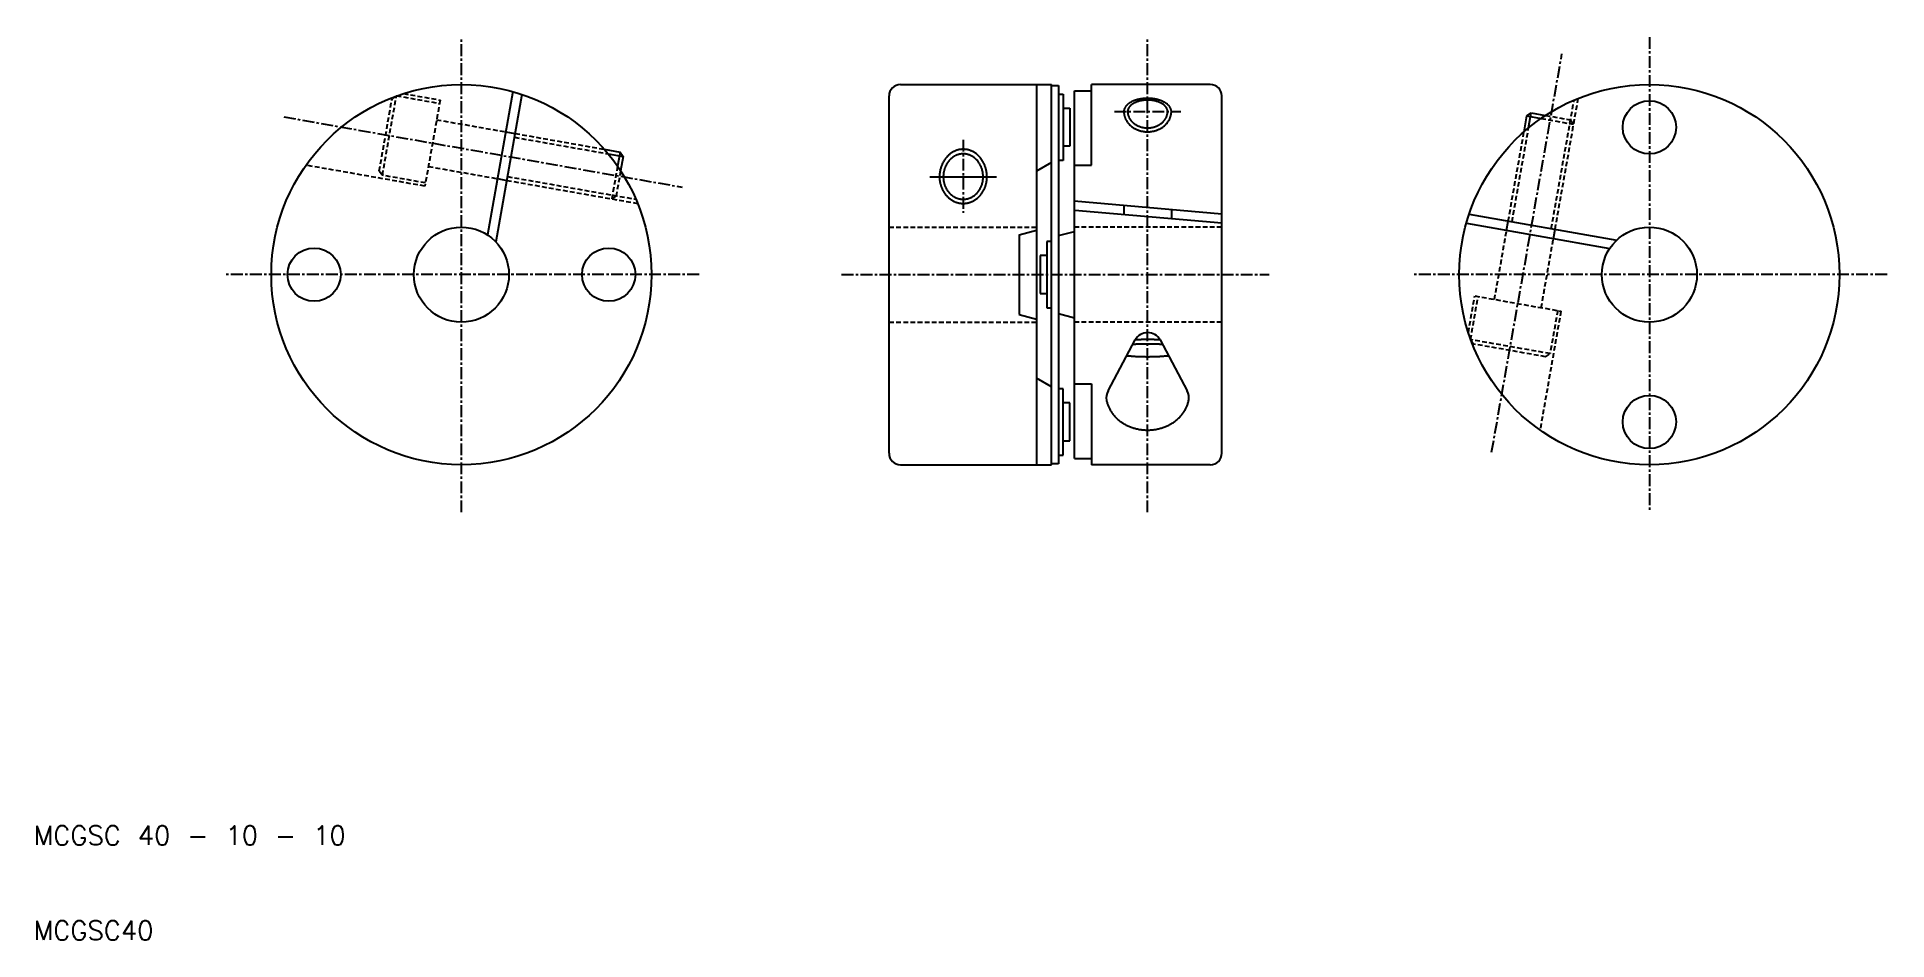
# Model space of a CAD drawing. Extents: x 10 to 205, y 10 to 105.
import ezdxf

# ---------------------------------------------------------------- set-up
doc = ezdxf.new("R2010")
doc.units = 0
doc.linetypes.add('CENTER', pattern=[2, 1.25, -0.25, 0.25, -0.25])
doc.linetypes.add('DASHED', pattern=[0.75, 0.5, -0.25])
doc.layers.get('0').update_dxf_attribs({"linetype": 'CONTINUOUS'})
doc.layers.add('CENTER', color=1, linetype='CENTER')
doc.styles.get("Standard").update_dxf_attribs({"font": 'txt.shx', "width": 0.7, "bigfont": 'bigfont.shx'})

msp = doc.modelspace()

# ---------------------------------------------------------------- linework, layer by layer
at = {"color": 7, "linetype": 'CONTINUOUS'}
for p, q in [((101.2, 100), (115.5, 100)), ((115.5, 100), (115.5, 60)), ((115.5, 100), (117.1, 100)), ((117.1, 99.9), (117.1, 100)), ((117.1, 60.1), (117.1, 99.9)), ((117.1, 99.9), (117.81, 99.9)), ((117.81, 99.9), (117.81, 99)), ((119.5, 84.55), (119.5, 99.34)), ((119.5, 99.34), (121.3, 99.34)), ((133.8, 100), (121.3, 100)), ((121.3, 99.34), (121.3, 100)), ((121.3, 91.5), (121.3, 99.34)), ((60.4, 99.26), (57.74, 84.18)), ((61.36, 98.96), (58.63, 83.44)), ((100, 61.2), (100, 98.8)), ((117.81, 99), (117.81, 92)), ((117.81, 99), (118.31, 99)), ((118.31, 99), (118.31, 97.5)), ((118.31, 97.5), (118.31, 93.5)), ((118.31, 97.5), (119.01, 97.5)), ((119.01, 97.5), (119.01, 93.5)), ((135, 61.2), (135, 98.8)), ((166.81, 95.03), (167.1, 96.69)), ((167.1, 96.69), (167.57, 97.02)), ((167.1, 96.69), (168.6, 96.43)), ((167.57, 97.02), (169.07, 96.75)), ((59.65, 95.02), (60.64, 94.85)), ((119.01, 93.5), (118.31, 93.5)), ((118.31, 93.5), (118.31, 92)), ((70.03, 93.19), (71.69, 92.9)), ((71.69, 92.9), (71.43, 91.4)), ((71.69, 92.9), (72.02, 92.43)), ((72.02, 92.43), (71.75, 90.93)), ((117.1, 91.8), (115.5, 90.88)), ((117.81, 92), (117.81, 84.1)), ((118.31, 92), (117.81, 92)), ((119.5, 91.5), (121.3, 91.5)), ((58.78, 90.1), (59.77, 89.92)), ((135, 86.36), (119.48, 87.72)), ((135, 85.4), (119.55, 86.75)), ((124.7, 87.26), (124.7, 86.3)), ((129.7, 86.83), (129.7, 85.86)), ((161.04, 86.36), (176.56, 83.63)), ((113.7, 84.2), (115.5, 84.68)), ((113.7, 84.2), (113.7, 75.8)), ((117.81, 84.1), (119.5, 84.55)), ((117.81, 84.1), (117.81, 75.9)), ((119.5, 75.45), (119.5, 84.55)), ((160.74, 85.4), (175.82, 82.74)), ((164.98, 84.65), (165.15, 85.64)), ((169.9, 83.78), (170.08, 84.77)), ((115.9, 82), (115.9, 78)), ((116.6, 82), (115.9, 82)), ((116.6, 83.5), (116.6, 76.5)), ((117.1, 83.5), (116.6, 83.5)), ((115.9, 78), (116.6, 78)), ((116.6, 76.5), (117.1, 76.5)), ((113.7, 75.8), (115.5, 75.32)), ((117.81, 75.9), (117.81, 68)), ((117.81, 75.9), (119.5, 75.45)), ((119.5, 60.66), (119.5, 75.45)), ((123.04, 67.79), (125.89, 73.13)), ((128.51, 73.13), (131.36, 67.79)), ((117.1, 68.2), (115.5, 69.12)), ((119.5, 68.5), (121.3, 68.5)), ((121.3, 68.5), (121.3, 60.66)), ((117.81, 68), (117.81, 61)), ((118.31, 68), (117.81, 68)), ((118.31, 66.5), (118.31, 68)), ((119.01, 66.5), (118.31, 66.5)), ((118.31, 62.5), (118.31, 66.5)), ((119.01, 62.5), (119.01, 66.5)), ((118.31, 61), (118.31, 62.5)), ((118.31, 62.5), (119.01, 62.5)), ((117.81, 61), (118.31, 61)), ((117.81, 61), (117.81, 60.1)), ((119.5, 60.66), (121.3, 60.66)), ((121.3, 60.66), (121.3, 60)), ((101.2, 60), (115.5, 60)), ((115.5, 60), (117.1, 60)), ((117.1, 60), (117.1, 60.1)), ((117.81, 60.1), (117.1, 60.1)), ((133.8, 60), (121.3, 60))]:
    msp.add_line(p, q, dxfattribs=at)
at = {"color": 3, "linetype": 'DASHED'}
for p, q in [((46.36, 90.92), (47.7, 98.5)), ((46.69, 90.45), (48.16, 98.82)), ((48.16, 98.82), (47.7, 98.5)), ((48.16, 98.82), (52.69, 98.02)), ((48.9, 99.05), (52.76, 98.37)), ((52.76, 98.37), (51.16, 89.31)), ((169.68, 84.84), (172.07, 98.36)), ((170.08, 84.77), (172.51, 98.54)), ((52.39, 96.3), (59.65, 95.02)), ((165.55, 85.57), (167.29, 95.44)), ((168.6, 96.43), (172.03, 95.82)), ((169.07, 96.75), (171.7, 96.29)), ((171.7, 96.29), (172.03, 95.82)), ((60.57, 94.45), (70.44, 92.71)), ((60.64, 94.85), (70.03, 93.19)), ((165.15, 85.64), (166.81, 95.03)), ((51.16, 89.31), (38.65, 91.51)), ((46.36, 90.92), (46.69, 90.45)), ((51.22, 89.65), (46.69, 90.45)), ((51.52, 91.38), (58.78, 90.1)), ((59.77, 89.92), (73.54, 87.49)), ((59.84, 90.32), (73.36, 87.93)), ((71.43, 91.4), (70.82, 87.97)), ((71.75, 90.93), (71.29, 88.3)), ((71.29, 88.3), (70.82, 87.97)), ((100, 85), (115.5, 85)), ((135, 85), (119.5, 85)), ((163.7, 77.39), (164.98, 84.65)), ((168.62, 76.52), (169.9, 83.78)), ((160.95, 73.9), (161.63, 77.76)), ((161.18, 73.16), (161.98, 77.69)), ((161.63, 77.76), (170.69, 76.16)), ((170.69, 76.16), (168.49, 63.65)), ((170.35, 76.22), (169.55, 71.69)), ((100, 75), (115.5, 75)), ((135, 75), (119.5, 75)), ((169.55, 71.69), (161.18, 73.16)), ((161.18, 73.16), (161.5, 72.7)), ((169.08, 71.36), (161.5, 72.7)), ((169.08, 71.36), (169.55, 71.69))]:
    msp.add_line(p, q, dxfattribs=at)
at = {"color": 3, "linetype": 'CONTINUOUS'}
for p, q in [((167.29, 95.44), (167.57, 97.02)), ((70.44, 92.71), (72.02, 92.43))]:
    msp.add_line(p, q, dxfattribs=at)
for points in [[(129.7, 97.16, 0), (129.7, 97.19, 0), (129.7, 97.23, 0), (129.69, 97.26, 0), (129.69, 97.29, 0), (129.68, 97.33, 0), (129.67, 97.36, 0), (129.66, 97.39, 0), (129.65, 97.43, 0), (129.64, 97.46, 0), (129.62, 97.49, 0), (129.61, 97.53, 0), (129.59, 97.56, 0), (129.57, 97.59, 0), (129.55, 97.62, 0), (129.53, 97.66, 0), (129.51, 97.69, 0), (129.49, 97.72, 0), (129.46, 97.75, 0), (129.43, 97.78, 0), (129.4, 97.81, 0), (129.37, 97.84, 0), (129.34, 97.87, 0), (129.31, 97.9, 0), (129.28, 97.93, 0), (129.24, 97.96, 0), (129.21, 97.98, 0), (129.17, 98.01, 0), (129.13, 98.04, 0), (129.09, 98.06, 0), (129.05, 98.09, 0), (129.01, 98.11, 0), (128.97, 98.14, 0), (128.92, 98.16, 0), (128.88, 98.18, 0), (128.83, 98.21, 0), (128.79, 98.23, 0), (128.74, 98.25, 0), (128.69, 98.27, 0), (128.64, 98.29, 0), (128.59, 98.31, 0), (128.54, 98.33, 0), (128.49, 98.35, 0), (128.43, 98.36, 0), (128.38, 98.38, 0), (128.32, 98.4, 0), (128.27, 98.41, 0), (128.21, 98.42, 0), (128.16, 98.44, 0), (128.1, 98.45, 0), (128.04, 98.46, 0), (127.98, 98.47, 0), (127.93, 98.48, 0), (127.87, 98.49, 0), (127.81, 98.5, 0), (127.75, 98.51, 0), (127.69, 98.52, 0), (127.63, 98.52, 0), (127.57, 98.53, 0), (127.51, 98.53, 0), (127.44, 98.54, 0), (127.38, 98.54, 0), (127.32, 98.54, 0), (127.26, 98.54, 0), (127.2, 98.54, 0), (127.14, 98.54, 0), (127.08, 98.54, 0), (127.02, 98.54, 0), (126.95, 98.54, 0), (126.89, 98.53, 0), (126.83, 98.53, 0), (126.77, 98.52, 0), (126.71, 98.52, 0), (126.65, 98.51, 0), (126.59, 98.5, 0), (126.53, 98.49, 0), (126.47, 98.48, 0), (126.42, 98.47, 0), (126.36, 98.46, 0), (126.3, 98.45, 0), (126.24, 98.44, 0), (126.19, 98.42, 0), (126.13, 98.41, 0), (126.08, 98.4, 0), (126.02, 98.38, 0), (125.97, 98.36, 0), (125.91, 98.35, 0), (125.86, 98.33, 0), (125.81, 98.31, 0), (125.76, 98.29, 0), (125.71, 98.27, 0), (125.66, 98.25, 0), (125.61, 98.23, 0), (125.57, 98.21, 0), (125.52, 98.18, 0), (125.48, 98.16, 0), (125.43, 98.14, 0), (125.39, 98.11, 0), (125.35, 98.09, 0), (125.31, 98.06, 0), (125.27, 98.04, 0), (125.23, 98.01, 0), (125.19, 97.98, 0), (125.16, 97.96, 0), (125.12, 97.93, 0), (125.09, 97.9, 0), (125.06, 97.87, 0), (125.02, 97.84, 0), (125, 97.81, 0), (124.97, 97.78, 0), (124.94, 97.75, 0), (124.91, 97.72, 0), (124.89, 97.69, 0), (124.87, 97.66, 0), (124.85, 97.62, 0), (124.83, 97.59, 0), (124.81, 97.56, 0), (124.79, 97.53, 0), (124.77, 97.49, 0), (124.76, 97.46, 0), (124.75, 97.43, 0), (124.74, 97.39, 0), (124.73, 97.36, 0), (124.72, 97.33, 0), (124.71, 97.29, 0), (124.71, 97.26, 0), (124.7, 97.23, 0), (124.7, 97.19, 0), (124.7, 97.16, 0)], [(124.7, 97.16, 0), (124.7, 97.11, 0), (124.7, 97.05, 0), (124.71, 97, 0), (124.71, 96.95, 0), (124.72, 96.9, 0), (124.73, 96.85, 0), (124.74, 96.79, 0), (124.75, 96.74, 0), (124.76, 96.69, 0), (124.77, 96.64, 0), (124.79, 96.59, 0), (124.81, 96.54, 0), (124.83, 96.49, 0), (124.85, 96.44, 0), (124.87, 96.39, 0), (124.89, 96.35, 0), (124.91, 96.3, 0), (124.94, 96.25, 0), (124.97, 96.2, 0), (125, 96.16, 0), (125.02, 96.11, 0), (125.06, 96.07, 0), (125.09, 96.02, 0), (125.12, 95.98, 0), (125.16, 95.94, 0), (125.19, 95.89, 0), (125.23, 95.85, 0), (125.27, 95.81, 0), (125.31, 95.77, 0), (125.35, 95.73, 0), (125.39, 95.69, 0), (125.43, 95.66, 0), (125.48, 95.62, 0), (125.52, 95.58, 0), (125.57, 95.55, 0), (125.61, 95.52, 0), (125.66, 95.48, 0), (125.71, 95.45, 0), (125.76, 95.42, 0), (125.81, 95.39, 0), (125.86, 95.36, 0), (125.91, 95.34, 0), (125.97, 95.31, 0), (126.02, 95.29, 0), (126.08, 95.26, 0), (126.13, 95.24, 0), (126.19, 95.22, 0), (126.24, 95.2, 0), (126.3, 95.18, 0), (126.36, 95.16, 0), (126.42, 95.14, 0), (126.47, 95.13, 0), (126.53, 95.11, 0), (126.59, 95.1, 0), (126.65, 95.09, 0), (126.71, 95.08, 0), (126.77, 95.07, 0), (126.83, 95.06, 0), (126.89, 95.05, 0), (126.95, 95.04, 0), (127.02, 95.04, 0), (127.08, 95.04, 0), (127.14, 95.03, 0), (127.2, 95.03, 0), (127.26, 95.03, 0), (127.32, 95.04, 0), (127.38, 95.04, 0), (127.44, 95.04, 0), (127.51, 95.05, 0), (127.57, 95.06, 0), (127.63, 95.07, 0), (127.69, 95.08, 0), (127.75, 95.09, 0), (127.81, 95.1, 0), (127.87, 95.11, 0), (127.93, 95.13, 0), (127.98, 95.14, 0), (128.04, 95.16, 0), (128.1, 95.18, 0), (128.16, 95.2, 0), (128.21, 95.22, 0), (128.27, 95.24, 0), (128.32, 95.26, 0), (128.38, 95.29, 0), (128.43, 95.31, 0), (128.49, 95.34, 0), (128.54, 95.36, 0), (128.59, 95.39, 0), (128.64, 95.42, 0), (128.69, 95.45, 0), (128.74, 95.48, 0), (128.79, 95.52, 0), (128.83, 95.55, 0), (128.88, 95.58, 0), (128.92, 95.62, 0), (128.97, 95.66, 0), (129.01, 95.69, 0), (129.05, 95.73, 0), (129.09, 95.77, 0), (129.13, 95.81, 0), (129.17, 95.85, 0), (129.21, 95.89, 0), (129.24, 95.94, 0), (129.28, 95.98, 0), (129.31, 96.02, 0), (129.34, 96.07, 0), (129.37, 96.11, 0), (129.4, 96.16, 0), (129.43, 96.2, 0), (129.46, 96.25, 0), (129.49, 96.3, 0), (129.51, 96.35, 0), (129.53, 96.39, 0), (129.55, 96.44, 0), (129.57, 96.49, 0), (129.59, 96.54, 0), (129.61, 96.59, 0), (129.62, 96.64, 0), (129.64, 96.69, 0), (129.65, 96.74, 0), (129.66, 96.79, 0), (129.67, 96.85, 0), (129.68, 96.9, 0), (129.69, 96.95, 0), (129.69, 97, 0), (129.7, 97.05, 0), (129.7, 97.11, 0), (129.7, 97.16, 0)], [(110.3, 90.28, 0), (110.3, 90.35, 0), (110.3, 90.42, 0), (110.29, 90.49, 0), (110.29, 90.56, 0), (110.28, 90.63, 0), (110.27, 90.7, 0), (110.26, 90.77, 0), (110.25, 90.84, 0), (110.24, 90.91, 0), (110.22, 90.98, 0), (110.21, 91.05, 0), (110.19, 91.12, 0), (110.17, 91.19, 0), (110.15, 91.26, 0), (110.13, 91.33, 0), (110.11, 91.39, 0), (110.09, 91.46, 0), (110.06, 91.52, 0), (110.03, 91.59, 0), (110, 91.65, 0), (109.97, 91.71, 0), (109.94, 91.77, 0), (109.91, 91.84, 0), (109.88, 91.9, 0), (109.84, 91.95, 0), (109.81, 92.01, 0), (109.77, 92.07, 0), (109.73, 92.12, 0), (109.69, 92.18, 0), (109.65, 92.23, 0), (109.61, 92.29, 0), (109.57, 92.34, 0), (109.52, 92.39, 0), (109.48, 92.44, 0), (109.43, 92.48, 0), (109.39, 92.53, 0), (109.34, 92.57, 0), (109.29, 92.62, 0), (109.24, 92.66, 0), (109.19, 92.7, 0), (109.14, 92.74, 0), (109.08, 92.78, 0), (109.03, 92.81, 0), (108.98, 92.85, 0), (108.92, 92.88, 0), (108.87, 92.91, 0), (108.81, 92.94, 0), (108.76, 92.97, 0), (108.7, 92.99, 0), (108.64, 93.02, 0), (108.58, 93.04, 0), (108.53, 93.06, 0), (108.47, 93.08, 0), (108.41, 93.1, 0), (108.35, 93.12, 0), (108.29, 93.13, 0), (108.23, 93.15, 0), (108.17, 93.16, 0), (108.11, 93.17, 0), (108.04, 93.18, 0), (107.98, 93.18, 0), (107.92, 93.19, 0), (107.86, 93.19, 0), (107.8, 93.19, 0), (107.74, 93.19, 0), (107.68, 93.19, 0), (107.62, 93.18, 0), (107.55, 93.18, 0), (107.49, 93.17, 0), (107.43, 93.16, 0), (107.37, 93.15, 0), (107.31, 93.13, 0), (107.25, 93.12, 0), (107.19, 93.1, 0), (107.13, 93.08, 0), (107.07, 93.06, 0), (107.02, 93.04, 0), (106.96, 93.02, 0), (106.9, 92.99, 0), (106.84, 92.97, 0), (106.79, 92.94, 0), (106.73, 92.91, 0), (106.68, 92.88, 0), (106.62, 92.85, 0), (106.57, 92.81, 0), (106.51, 92.78, 0), (106.46, 92.74, 0), (106.41, 92.7, 0), (106.36, 92.66, 0), (106.31, 92.62, 0), (106.26, 92.57, 0), (106.21, 92.53, 0), (106.17, 92.48, 0), (106.12, 92.44, 0), (106.08, 92.39, 0), (106.03, 92.34, 0), (105.99, 92.29, 0), (105.95, 92.23, 0), (105.91, 92.18, 0), (105.87, 92.12, 0), (105.83, 92.07, 0), (105.79, 92.01, 0), (105.76, 91.95, 0), (105.72, 91.9, 0), (105.69, 91.84, 0), (105.66, 91.77, 0), (105.62, 91.71, 0), (105.59, 91.65, 0), (105.57, 91.59, 0), (105.54, 91.52, 0), (105.51, 91.46, 0), (105.49, 91.39, 0), (105.47, 91.33, 0), (105.45, 91.26, 0), (105.43, 91.19, 0), (105.41, 91.12, 0), (105.39, 91.05, 0), (105.37, 90.98, 0), (105.36, 90.91, 0), (105.35, 90.84, 0), (105.34, 90.77, 0), (105.33, 90.7, 0), (105.32, 90.63, 0), (105.31, 90.56, 0), (105.31, 90.49, 0), (105.3, 90.42, 0), (105.3, 90.35, 0), (105.3, 90.28, 0)], [(105.3, 90.28, 0), (105.3, 90.21, 0), (105.3, 90.14, 0), (105.31, 90.07, 0), (105.31, 90, 0), (105.32, 89.94, 0), (105.33, 89.87, 0), (105.34, 89.8, 0), (105.35, 89.73, 0), (105.36, 89.67, 0), (105.37, 89.6, 0), (105.39, 89.53, 0), (105.41, 89.47, 0), (105.43, 89.4, 0), (105.45, 89.34, 0), (105.47, 89.28, 0), (105.49, 89.21, 0), (105.51, 89.15, 0), (105.54, 89.09, 0), (105.57, 89.03, 0), (105.59, 88.96, 0), (105.62, 88.91, 0), (105.66, 88.85, 0), (105.69, 88.79, 0), (105.72, 88.73, 0), (105.76, 88.67, 0), (105.79, 88.62, 0), (105.83, 88.56, 0), (105.87, 88.51, 0), (105.91, 88.46, 0), (105.95, 88.41, 0), (105.99, 88.36, 0), (106.03, 88.31, 0), (106.08, 88.26, 0), (106.12, 88.21, 0), (106.17, 88.17, 0), (106.21, 88.13, 0), (106.26, 88.08, 0), (106.31, 88.04, 0), (106.36, 88, 0), (106.41, 87.96, 0), (106.46, 87.93, 0), (106.51, 87.89, 0), (106.57, 87.86, 0), (106.62, 87.82, 0), (106.68, 87.79, 0), (106.73, 87.76, 0), (106.79, 87.73, 0), (106.84, 87.71, 0), (106.9, 87.68, 0), (106.96, 87.66, 0), (107.02, 87.63, 0), (107.07, 87.61, 0), (107.13, 87.59, 0), (107.19, 87.58, 0), (107.25, 87.56, 0), (107.31, 87.55, 0), (107.37, 87.53, 0), (107.43, 87.52, 0), (107.49, 87.51, 0), (107.55, 87.51, 0), (107.62, 87.5, 0), (107.68, 87.5, 0), (107.74, 87.49, 0), (107.8, 87.49, 0), (107.86, 87.49, 0), (107.92, 87.5, 0), (107.98, 87.5, 0), (108.04, 87.51, 0), (108.11, 87.51, 0), (108.17, 87.52, 0), (108.23, 87.53, 0), (108.29, 87.55, 0), (108.35, 87.56, 0), (108.41, 87.58, 0), (108.47, 87.59, 0), (108.53, 87.61, 0), (108.58, 87.63, 0), (108.64, 87.66, 0), (108.7, 87.68, 0), (108.76, 87.71, 0), (108.81, 87.73, 0), (108.87, 87.76, 0), (108.92, 87.79, 0), (108.98, 87.82, 0), (109.03, 87.86, 0), (109.08, 87.89, 0), (109.14, 87.93, 0), (109.19, 87.96, 0), (109.24, 88, 0), (109.29, 88.04, 0), (109.34, 88.08, 0), (109.39, 88.13, 0), (109.43, 88.17, 0), (109.48, 88.21, 0), (109.52, 88.26, 0), (109.57, 88.31, 0), (109.61, 88.36, 0), (109.65, 88.41, 0), (109.69, 88.46, 0), (109.73, 88.51, 0), (109.77, 88.56, 0), (109.81, 88.62, 0), (109.84, 88.67, 0), (109.88, 88.73, 0), (109.91, 88.79, 0), (109.94, 88.85, 0), (109.97, 88.91, 0), (110, 88.96, 0), (110.03, 89.03, 0), (110.06, 89.09, 0), (110.09, 89.15, 0), (110.11, 89.21, 0), (110.13, 89.28, 0), (110.15, 89.34, 0), (110.17, 89.4, 0), (110.19, 89.47, 0), (110.21, 89.53, 0), (110.22, 89.6, 0), (110.24, 89.67, 0), (110.25, 89.73, 0), (110.26, 89.8, 0), (110.27, 89.87, 0), (110.28, 89.94, 0), (110.29, 90, 0), (110.29, 90.07, 0), (110.3, 90.14, 0), (110.3, 90.21, 0), (110.3, 90.28, 0)]]:
    msp.add_polyline3d(points, dxfattribs=at)
at = {"color": 7, "linetype": 'CONTINUOUS'}
for points in [[(129.3, 97.16, 0), (129.3, 97.19, 0), (129.3, 97.22, 0), (129.29, 97.25, 0), (129.29, 97.28, 0), (129.28, 97.3, 0), (129.28, 97.33, 0), (129.27, 97.36, 0), (129.26, 97.39, 0), (129.25, 97.42, 0), (129.24, 97.45, 0), (129.22, 97.48, 0), (129.21, 97.51, 0), (129.19, 97.53, 0), (129.18, 97.56, 0), (129.16, 97.59, 0), (129.14, 97.62, 0), (129.12, 97.64, 0), (129.1, 97.67, 0), (129.08, 97.7, 0), (129.05, 97.72, 0), (129.03, 97.75, 0), (129, 97.78, 0), (128.97, 97.8, 0), (128.95, 97.83, 0), (128.92, 97.85, 0), (128.89, 97.87, 0), (128.86, 97.9, 0), (128.82, 97.92, 0), (128.79, 97.94, 0), (128.76, 97.96, 0), (128.72, 97.99, 0), (128.68, 98.01, 0), (128.65, 98.03, 0), (128.61, 98.05, 0), (128.57, 98.07, 0), (128.53, 98.09, 0), (128.49, 98.11, 0), (128.45, 98.12, 0), (128.41, 98.14, 0), (128.37, 98.16, 0), (128.32, 98.17, 0), (128.28, 98.19, 0), (128.24, 98.2, 0), (128.19, 98.22, 0), (128.14, 98.23, 0), (128.1, 98.24, 0), (128.05, 98.26, 0), (128, 98.27, 0), (127.96, 98.28, 0), (127.91, 98.29, 0), (127.86, 98.3, 0), (127.81, 98.31, 0), (127.76, 98.32, 0), (127.71, 98.32, 0), (127.66, 98.33, 0), (127.61, 98.34, 0), (127.56, 98.34, 0), (127.51, 98.35, 0), (127.46, 98.35, 0), (127.41, 98.35, 0), (127.35, 98.36, 0), (127.3, 98.36, 0), (127.25, 98.36, 0), (127.2, 98.36, 0), (127.15, 98.36, 0), (127.1, 98.36, 0), (127.05, 98.36, 0), (126.99, 98.35, 0), (126.94, 98.35, 0), (126.89, 98.35, 0), (126.84, 98.34, 0), (126.79, 98.34, 0), (126.74, 98.33, 0), (126.69, 98.32, 0), (126.64, 98.32, 0), (126.59, 98.31, 0), (126.54, 98.3, 0), (126.49, 98.29, 0), (126.44, 98.28, 0), (126.4, 98.27, 0), (126.35, 98.26, 0), (126.3, 98.24, 0), (126.26, 98.23, 0), (126.21, 98.22, 0), (126.16, 98.2, 0), (126.12, 98.19, 0), (126.08, 98.17, 0), (126.03, 98.16, 0), (125.99, 98.14, 0), (125.95, 98.12, 0), (125.91, 98.11, 0), (125.87, 98.09, 0), (125.83, 98.07, 0), (125.79, 98.05, 0), (125.75, 98.03, 0), (125.72, 98.01, 0), (125.68, 97.99, 0), (125.64, 97.96, 0), (125.61, 97.94, 0), (125.58, 97.92, 0), (125.54, 97.9, 0), (125.51, 97.87, 0), (125.48, 97.85, 0), (125.45, 97.83, 0), (125.43, 97.8, 0), (125.4, 97.78, 0), (125.37, 97.75, 0), (125.35, 97.72, 0), (125.32, 97.7, 0), (125.3, 97.67, 0), (125.28, 97.64, 0), (125.26, 97.62, 0), (125.24, 97.59, 0), (125.22, 97.56, 0), (125.21, 97.53, 0), (125.19, 97.51, 0), (125.18, 97.48, 0), (125.16, 97.45, 0), (125.15, 97.42, 0), (125.14, 97.39, 0), (125.13, 97.36, 0), (125.12, 97.33, 0), (125.12, 97.3, 0), (125.11, 97.28, 0), (125.11, 97.25, 0), (125.1, 97.22, 0), (125.1, 97.19, 0), (125.1, 97.16, 0)], [(125.1, 97.16, 0), (125.1, 97.12, 0), (125.1, 97.07, 0), (125.11, 97.03, 0), (125.11, 96.99, 0), (125.12, 96.95, 0), (125.12, 96.91, 0), (125.13, 96.86, 0), (125.14, 96.82, 0), (125.15, 96.78, 0), (125.16, 96.74, 0), (125.18, 96.7, 0), (125.19, 96.66, 0), (125.21, 96.62, 0), (125.22, 96.58, 0), (125.24, 96.54, 0), (125.26, 96.5, 0), (125.28, 96.46, 0), (125.3, 96.42, 0), (125.32, 96.39, 0), (125.35, 96.35, 0), (125.37, 96.31, 0), (125.4, 96.27, 0), (125.43, 96.24, 0), (125.45, 96.2, 0), (125.48, 96.17, 0), (125.51, 96.13, 0), (125.54, 96.1, 0), (125.58, 96.07, 0), (125.61, 96.04, 0), (125.64, 96, 0), (125.68, 95.97, 0), (125.72, 95.94, 0), (125.75, 95.91, 0), (125.79, 95.89, 0), (125.83, 95.86, 0), (125.87, 95.83, 0), (125.91, 95.8, 0), (125.95, 95.78, 0), (125.99, 95.75, 0), (126.03, 95.73, 0), (126.08, 95.71, 0), (126.12, 95.68, 0), (126.16, 95.66, 0), (126.21, 95.64, 0), (126.26, 95.62, 0), (126.3, 95.61, 0), (126.35, 95.59, 0), (126.4, 95.57, 0), (126.44, 95.56, 0), (126.49, 95.54, 0), (126.54, 95.53, 0), (126.59, 95.51, 0), (126.64, 95.5, 0), (126.69, 95.49, 0), (126.74, 95.48, 0), (126.79, 95.47, 0), (126.84, 95.47, 0), (126.89, 95.46, 0), (126.94, 95.45, 0), (126.99, 95.45, 0), (127.05, 95.45, 0), (127.1, 95.44, 0), (127.15, 95.44, 0), (127.2, 95.44, 0), (127.25, 95.44, 0), (127.3, 95.44, 0), (127.35, 95.45, 0), (127.41, 95.45, 0), (127.46, 95.45, 0), (127.51, 95.46, 0), (127.56, 95.47, 0), (127.61, 95.47, 0), (127.66, 95.48, 0), (127.71, 95.49, 0), (127.76, 95.5, 0), (127.81, 95.51, 0), (127.86, 95.53, 0), (127.91, 95.54, 0), (127.96, 95.56, 0), (128, 95.57, 0), (128.05, 95.59, 0), (128.1, 95.61, 0), (128.14, 95.62, 0), (128.19, 95.64, 0), (128.24, 95.66, 0), (128.28, 95.68, 0), (128.32, 95.71, 0), (128.37, 95.73, 0), (128.41, 95.75, 0), (128.45, 95.78, 0), (128.49, 95.8, 0), (128.53, 95.83, 0), (128.57, 95.86, 0), (128.61, 95.89, 0), (128.65, 95.91, 0), (128.68, 95.94, 0), (128.72, 95.97, 0), (128.76, 96, 0), (128.79, 96.04, 0), (128.82, 96.07, 0), (128.86, 96.1, 0), (128.89, 96.13, 0), (128.92, 96.17, 0), (128.95, 96.2, 0), (128.97, 96.24, 0), (129, 96.27, 0), (129.03, 96.31, 0), (129.05, 96.35, 0), (129.08, 96.39, 0), (129.1, 96.42, 0), (129.12, 96.46, 0), (129.14, 96.5, 0), (129.16, 96.54, 0), (129.18, 96.58, 0), (129.19, 96.62, 0), (129.21, 96.66, 0), (129.22, 96.7, 0), (129.24, 96.74, 0), (129.25, 96.78, 0), (129.26, 96.82, 0), (129.27, 96.86, 0), (129.28, 96.91, 0), (129.28, 96.95, 0), (129.29, 96.99, 0), (129.29, 97.03, 0), (129.3, 97.07, 0), (129.3, 97.12, 0), (129.3, 97.16, 0)], [(109.9, 90.28, 0), (109.9, 90.34, 0), (109.9, 90.4, 0), (109.89, 90.46, 0), (109.89, 90.52, 0), (109.88, 90.57, 0), (109.88, 90.63, 0), (109.87, 90.69, 0), (109.86, 90.75, 0), (109.85, 90.81, 0), (109.84, 90.87, 0), (109.82, 90.93, 0), (109.81, 90.98, 0), (109.79, 91.04, 0), (109.78, 91.1, 0), (109.76, 91.15, 0), (109.74, 91.21, 0), (109.72, 91.26, 0), (109.7, 91.32, 0), (109.68, 91.37, 0), (109.65, 91.42, 0), (109.63, 91.48, 0), (109.6, 91.53, 0), (109.57, 91.58, 0), (109.55, 91.63, 0), (109.52, 91.68, 0), (109.49, 91.73, 0), (109.46, 91.77, 0), (109.42, 91.82, 0), (109.39, 91.87, 0), (109.36, 91.91, 0), (109.32, 91.96, 0), (109.28, 92, 0), (109.25, 92.04, 0), (109.21, 92.08, 0), (109.17, 92.12, 0), (109.13, 92.16, 0), (109.09, 92.2, 0), (109.05, 92.23, 0), (109.01, 92.27, 0), (108.97, 92.3, 0), (108.92, 92.33, 0), (108.88, 92.37, 0), (108.83, 92.4, 0), (108.79, 92.42, 0), (108.74, 92.45, 0), (108.7, 92.48, 0), (108.65, 92.5, 0), (108.6, 92.53, 0), (108.56, 92.55, 0), (108.51, 92.57, 0), (108.46, 92.59, 0), (108.41, 92.61, 0), (108.36, 92.62, 0), (108.31, 92.64, 0), (108.26, 92.65, 0), (108.21, 92.67, 0), (108.16, 92.68, 0), (108.11, 92.69, 0), (108.06, 92.69, 0), (108.01, 92.7, 0), (107.95, 92.71, 0), (107.9, 92.71, 0), (107.85, 92.71, 0), (107.8, 92.71, 0), (107.75, 92.71, 0), (107.7, 92.71, 0), (107.65, 92.71, 0), (107.59, 92.7, 0), (107.54, 92.69, 0), (107.49, 92.69, 0), (107.44, 92.68, 0), (107.39, 92.67, 0), (107.34, 92.65, 0), (107.29, 92.64, 0), (107.24, 92.62, 0), (107.19, 92.61, 0), (107.14, 92.59, 0), (107.09, 92.57, 0), (107.04, 92.55, 0), (107, 92.53, 0), (106.95, 92.5, 0), (106.9, 92.48, 0), (106.86, 92.45, 0), (106.81, 92.42, 0), (106.76, 92.4, 0), (106.72, 92.37, 0), (106.68, 92.33, 0), (106.63, 92.3, 0), (106.59, 92.27, 0), (106.55, 92.23, 0), (106.51, 92.2, 0), (106.47, 92.16, 0), (106.43, 92.12, 0), (106.39, 92.08, 0), (106.35, 92.04, 0), (106.31, 92, 0), (106.28, 91.96, 0), (106.24, 91.91, 0), (106.21, 91.87, 0), (106.18, 91.82, 0), (106.14, 91.77, 0), (106.11, 91.73, 0), (106.08, 91.68, 0), (106.05, 91.63, 0), (106.03, 91.58, 0), (106, 91.53, 0), (105.97, 91.48, 0), (105.95, 91.42, 0), (105.92, 91.37, 0), (105.9, 91.32, 0), (105.88, 91.26, 0), (105.86, 91.21, 0), (105.84, 91.15, 0), (105.82, 91.1, 0), (105.81, 91.04, 0), (105.79, 90.98, 0), (105.78, 90.93, 0), (105.76, 90.87, 0), (105.75, 90.81, 0), (105.74, 90.75, 0), (105.73, 90.69, 0), (105.72, 90.63, 0), (105.72, 90.57, 0), (105.71, 90.52, 0), (105.71, 90.46, 0), (105.7, 90.4, 0), (105.7, 90.34, 0), (105.7, 90.28, 0)], [(105.7, 90.28, 0), (105.7, 90.22, 0), (105.7, 90.16, 0), (105.71, 90.1, 0), (105.71, 90.05, 0), (105.72, 89.99, 0), (105.72, 89.93, 0), (105.73, 89.88, 0), (105.74, 89.82, 0), (105.75, 89.76, 0), (105.76, 89.71, 0), (105.78, 89.65, 0), (105.79, 89.6, 0), (105.81, 89.54, 0), (105.82, 89.49, 0), (105.84, 89.43, 0), (105.86, 89.38, 0), (105.88, 89.33, 0), (105.9, 89.27, 0), (105.92, 89.22, 0), (105.95, 89.17, 0), (105.97, 89.12, 0), (106, 89.07, 0), (106.03, 89.02, 0), (106.05, 88.97, 0), (106.08, 88.93, 0), (106.11, 88.88, 0), (106.14, 88.83, 0), (106.18, 88.79, 0), (106.21, 88.75, 0), (106.24, 88.7, 0), (106.28, 88.66, 0), (106.31, 88.62, 0), (106.35, 88.58, 0), (106.39, 88.54, 0), (106.43, 88.5, 0), (106.47, 88.46, 0), (106.51, 88.43, 0), (106.55, 88.39, 0), (106.59, 88.36, 0), (106.63, 88.33, 0), (106.68, 88.3, 0), (106.72, 88.27, 0), (106.76, 88.24, 0), (106.81, 88.21, 0), (106.86, 88.18, 0), (106.9, 88.16, 0), (106.95, 88.13, 0), (107, 88.11, 0), (107.04, 88.09, 0), (107.09, 88.07, 0), (107.14, 88.05, 0), (107.19, 88.03, 0), (107.24, 88.02, 0), (107.29, 88, 0), (107.34, 87.99, 0), (107.39, 87.98, 0), (107.44, 87.97, 0), (107.49, 87.96, 0), (107.54, 87.95, 0), (107.59, 87.94, 0), (107.65, 87.94, 0), (107.7, 87.94, 0), (107.75, 87.93, 0), (107.8, 87.93, 0), (107.85, 87.93, 0), (107.9, 87.94, 0), (107.95, 87.94, 0), (108.01, 87.94, 0), (108.06, 87.95, 0), (108.11, 87.96, 0), (108.16, 87.97, 0), (108.21, 87.98, 0), (108.26, 87.99, 0), (108.31, 88, 0), (108.36, 88.02, 0), (108.41, 88.03, 0), (108.46, 88.05, 0), (108.51, 88.07, 0), (108.56, 88.09, 0), (108.6, 88.11, 0), (108.65, 88.13, 0), (108.7, 88.16, 0), (108.74, 88.18, 0), (108.79, 88.21, 0), (108.83, 88.24, 0), (108.88, 88.27, 0), (108.92, 88.3, 0), (108.97, 88.33, 0), (109.01, 88.36, 0), (109.05, 88.39, 0), (109.09, 88.43, 0), (109.13, 88.46, 0), (109.17, 88.5, 0), (109.21, 88.54, 0), (109.25, 88.58, 0), (109.28, 88.62, 0), (109.32, 88.66, 0), (109.36, 88.7, 0), (109.39, 88.75, 0), (109.42, 88.79, 0), (109.46, 88.83, 0), (109.49, 88.88, 0), (109.52, 88.93, 0), (109.55, 88.97, 0), (109.57, 89.02, 0), (109.6, 89.07, 0), (109.63, 89.12, 0), (109.65, 89.17, 0), (109.68, 89.22, 0), (109.7, 89.27, 0), (109.72, 89.33, 0), (109.74, 89.38, 0), (109.76, 89.43, 0), (109.78, 89.49, 0), (109.79, 89.54, 0), (109.81, 89.6, 0), (109.82, 89.65, 0), (109.84, 89.71, 0), (109.85, 89.76, 0), (109.86, 89.82, 0), (109.87, 89.88, 0), (109.88, 89.93, 0), (109.88, 89.99, 0), (109.89, 90.05, 0), (109.89, 90.1, 0), (109.9, 90.16, 0), (109.9, 90.22, 0), (109.9, 90.28, 0)], [(128.77, 72.64, 0), (128.74, 72.65, 0), (128.68, 72.65, 0), (128.61, 72.65, 0), (128.54, 72.66, 0), (128.47, 72.66, 0), (128.41, 72.67, 0), (128.34, 72.67, 0), (128.27, 72.67, 0), (128.2, 72.68, 0), (128.13, 72.68, 0), (128.06, 72.68, 0), (127.99, 72.69, 0), (127.92, 72.69, 0), (127.85, 72.69, 0), (127.78, 72.69, 0), (127.7, 72.7, 0), (127.63, 72.7, 0), (127.56, 72.7, 0), (127.49, 72.7, 0), (127.42, 72.7, 0), (127.34, 72.7, 0), (127.27, 72.7, 0), (127.2, 72.7, 0), (127.13, 72.7, 0), (127.06, 72.7, 0), (126.98, 72.7, 0), (126.91, 72.7, 0), (126.84, 72.7, 0), (126.77, 72.7, 0), (126.7, 72.7, 0), (126.62, 72.69, 0), (126.55, 72.69, 0), (126.48, 72.69, 0), (126.41, 72.69, 0), (126.34, 72.68, 0), (126.27, 72.68, 0), (126.2, 72.68, 0), (126.13, 72.67, 0), (126.06, 72.67, 0), (125.99, 72.67, 0), (125.92, 72.66, 0), (125.86, 72.66, 0), (125.79, 72.65, 0), (125.72, 72.65, 0), (125.66, 72.65, 0), (125.63, 72.64, 0)], [(128.51, 73.13, 0), (128.47, 73.13, 0), (128.4, 73.13, 0), (128.33, 73.14, 0), (128.26, 73.14, 0), (128.19, 73.14, 0), (128.12, 73.15, 0), (128.05, 73.15, 0), (127.98, 73.15, 0), (127.91, 73.15, 0), (127.84, 73.16, 0), (127.77, 73.16, 0), (127.7, 73.16, 0), (127.63, 73.16, 0), (127.56, 73.16, 0), (127.49, 73.16, 0), (127.41, 73.16, 0), (127.34, 73.16, 0), (127.27, 73.16, 0), (127.2, 73.16, 0), (127.13, 73.16, 0), (127.06, 73.16, 0), (126.98, 73.16, 0), (126.91, 73.16, 0), (126.84, 73.16, 0), (126.77, 73.16, 0), (126.7, 73.16, 0), (126.63, 73.16, 0), (126.56, 73.16, 0), (126.49, 73.15, 0), (126.42, 73.15, 0), (126.34, 73.15, 0), (126.27, 73.15, 0), (126.2, 73.14, 0), (126.14, 73.14, 0), (126.07, 73.14, 0), (126, 73.13, 0), (125.93, 73.13, 0), (125.89, 73.13, 0)], [(125.01, 71.48, 0), (125.02, 71.48, 0), (125.09, 71.47, 0), (125.16, 71.47, 0), (125.23, 71.46, 0), (125.29, 71.45, 0), (125.36, 71.45, 0), (125.43, 71.44, 0), (125.51, 71.43, 0), (125.58, 71.43, 0), (125.65, 71.42, 0), (125.72, 71.42, 0), (125.8, 71.41, 0), (125.87, 71.41, 0), (125.95, 71.4, 0), (126.02, 71.4, 0), (126.1, 71.39, 0), (126.18, 71.39, 0), (126.25, 71.38, 0), (126.33, 71.38, 0), (126.41, 71.38, 0), (126.49, 71.38, 0), (126.56, 71.37, 0), (126.64, 71.37, 0), (126.72, 71.37, 0), (126.8, 71.37, 0), (126.88, 71.37, 0), (126.96, 71.37, 0), (127.04, 71.36, 0), (127.12, 71.36, 0), (127.2, 71.36, 0), (127.28, 71.36, 0), (127.36, 71.36, 0), (127.44, 71.37, 0), (127.52, 71.37, 0), (127.6, 71.37, 0), (127.68, 71.37, 0), (127.76, 71.37, 0), (127.83, 71.37, 0), (127.91, 71.38, 0), (127.99, 71.38, 0), (128.07, 71.38, 0), (128.15, 71.38, 0), (128.22, 71.39, 0), (128.3, 71.39, 0), (128.38, 71.4, 0), (128.45, 71.4, 0), (128.53, 71.41, 0), (128.6, 71.41, 0), (128.68, 71.42, 0), (128.75, 71.42, 0), (128.82, 71.43, 0), (128.89, 71.43, 0), (128.97, 71.44, 0), (129.03, 71.45, 0), (129.1, 71.45, 0), (129.17, 71.46, 0), (129.24, 71.47, 0), (129.31, 71.47, 0), (129.37, 71.48, 0), (129.39, 71.48, 0)], [(122.88, 66.78, 0), (122.88, 66.78, 0), (122.89, 66.7, 0), (122.91, 66.62, 0), (122.93, 66.54, 0), (122.96, 66.46, 0), (122.98, 66.37, 0), (123.01, 66.29, 0), (123.04, 66.21, 0), (123.07, 66.14, 0), (123.11, 66.06, 0), (123.14, 65.98, 0), (123.18, 65.9, 0), (123.22, 65.83, 0), (123.26, 65.75, 0), (123.3, 65.68, 0), (123.35, 65.6, 0), (123.4, 65.53, 0), (123.45, 65.46, 0), (123.5, 65.39, 0), (123.55, 65.31, 0), (123.61, 65.25, 0), (123.67, 65.18, 0), (123.72, 65.11, 0), (123.78, 65.05, 0), (123.85, 64.98, 0), (123.91, 64.92, 0), (123.98, 64.86, 0), (124.04, 64.79, 0), (124.11, 64.73, 0), (124.18, 64.68, 0), (124.25, 64.62, 0), (124.33, 64.56, 0), (124.4, 64.51, 0), (124.48, 64.46, 0), (124.56, 64.41, 0), (124.63, 64.36, 0), (124.71, 64.31, 0), (124.8, 64.26, 0), (124.88, 64.22, 0), (124.96, 64.17, 0), (125.05, 64.13, 0), (125.13, 64.09, 0), (125.22, 64.05, 0), (125.31, 64.01, 0), (125.39, 63.98, 0), (125.48, 63.95, 0), (125.58, 63.91, 0), (125.67, 63.88, 0), (125.76, 63.86, 0), (125.85, 63.83, 0), (125.94, 63.8, 0), (126.04, 63.78, 0), (126.13, 63.76, 0), (126.23, 63.74, 0), (126.33, 63.72, 0), (126.42, 63.71, 0), (126.52, 63.69, 0), (126.61, 63.68, 0), (126.71, 63.67, 0), (126.81, 63.66, 0), (126.91, 63.66, 0), (127, 63.65, 0), (127.1, 63.65, 0), (127.2, 63.65, 0), (127.3, 63.65, 0), (127.4, 63.65, 0), (127.49, 63.66, 0), (127.59, 63.66, 0), (127.69, 63.67, 0), (127.79, 63.68, 0), (127.88, 63.69, 0), (127.98, 63.71, 0), (128.07, 63.72, 0), (128.17, 63.74, 0), (128.27, 63.76, 0), (128.36, 63.78, 0), (128.46, 63.8, 0), (128.55, 63.83, 0), (128.64, 63.86, 0), (128.73, 63.88, 0), (128.82, 63.91, 0), (128.91, 63.95, 0), (129, 63.98, 0), (129.09, 64.01, 0), (129.18, 64.05, 0), (129.27, 64.09, 0), (129.35, 64.13, 0), (129.44, 64.17, 0), (129.52, 64.22, 0), (129.6, 64.26, 0), (129.69, 64.31, 0), (129.77, 64.36, 0), (129.84, 64.41, 0), (129.92, 64.46, 0), (130, 64.51, 0), (130.07, 64.56, 0), (130.15, 64.62, 0), (130.22, 64.68, 0), (130.29, 64.73, 0), (130.36, 64.79, 0), (130.42, 64.86, 0), (130.49, 64.92, 0), (130.55, 64.98, 0), (130.62, 65.05, 0), (130.67, 65.11, 0), (130.73, 65.18, 0), (130.79, 65.25, 0), (130.85, 65.31, 0), (130.9, 65.39, 0), (130.95, 65.46, 0), (131, 65.53, 0), (131.05, 65.6, 0), (131.09, 65.68, 0), (131.14, 65.75, 0), (131.18, 65.83, 0), (131.22, 65.9, 0), (131.26, 65.98, 0), (131.29, 66.06, 0), (131.33, 66.14, 0), (131.36, 66.21, 0), (131.39, 66.29, 0), (131.42, 66.37, 0), (131.44, 66.46, 0), (131.47, 66.54, 0), (131.49, 66.62, 0), (131.51, 66.7, 0), (131.52, 66.78, 0), (131.52, 66.78, 0)]]:
    msp.add_polyline3d(points, dxfattribs=at)
for centre, radius in [((55, 80), 20), ((180, 80), 20), ((180, 95.5), 2.8), ((55, 80), 5), ((180, 80), 5), ((39.5, 80), 2.8), ((70.5, 80), 2.8), ((180, 64.5), 2.8)]:
    msp.add_circle(centre, radius, dxfattribs=at)
for centre, radius, start, end in [((101.2, 98.8), 1.2, 90, 180), ((133.8, 98.8), 1.2, 0, 90), ((127.2, 72.4), 1.5, 28.9371, 151.0629), ((124.35, 67.06), 1.5, 151.0629, 190.9323), ((130.05, 67.06), 1.5, 349.0677, 28.9371), ((101.2, 61.2), 1.2, 180, 270), ((133.8, 61.2), 1.2, 270, 0)]:
    msp.add_arc(centre, radius, start, end, dxfattribs=at)
at = {"layer": 'CENTER', "color": 1, "linetype": 'CENTER'}
for p, q in [((55, 55), (55, 105)), ((127.2, 55), (127.2, 105)), ((163.4, 61.31), (170.8, 103.24)), ((180, 105), (180, 55)), ((36.31, 96.6), (78.24, 89.2)), ((123.7, 97.16), (130.7, 97.16)), ((107.8, 94.19), (107.8, 86.49)), ((80, 80), (30, 80)), ((95, 80), (140, 80)), ((205, 80), (155, 80))]:
    msp.add_line(p, q, dxfattribs=at)
at = {"layer": 'CENTER', "color": 1, "linetype": 'CONTINUOUS'}
msp.add_line((104.3, 90.28), (111.3, 90.28), dxfattribs=at)

# ---------------------------------------------------------------- texts
at = {"color": 7, "linetype": 'CONTINUOUS'}
for s, p in [('MCGSC 40 - 10 - 10', (10, 20)), ('MCGSC40', (10, 10))]:
    msp.add_text(s, height=2, dxfattribs=at).set_placement(p)

doc.saveas('drawing.dxf')
